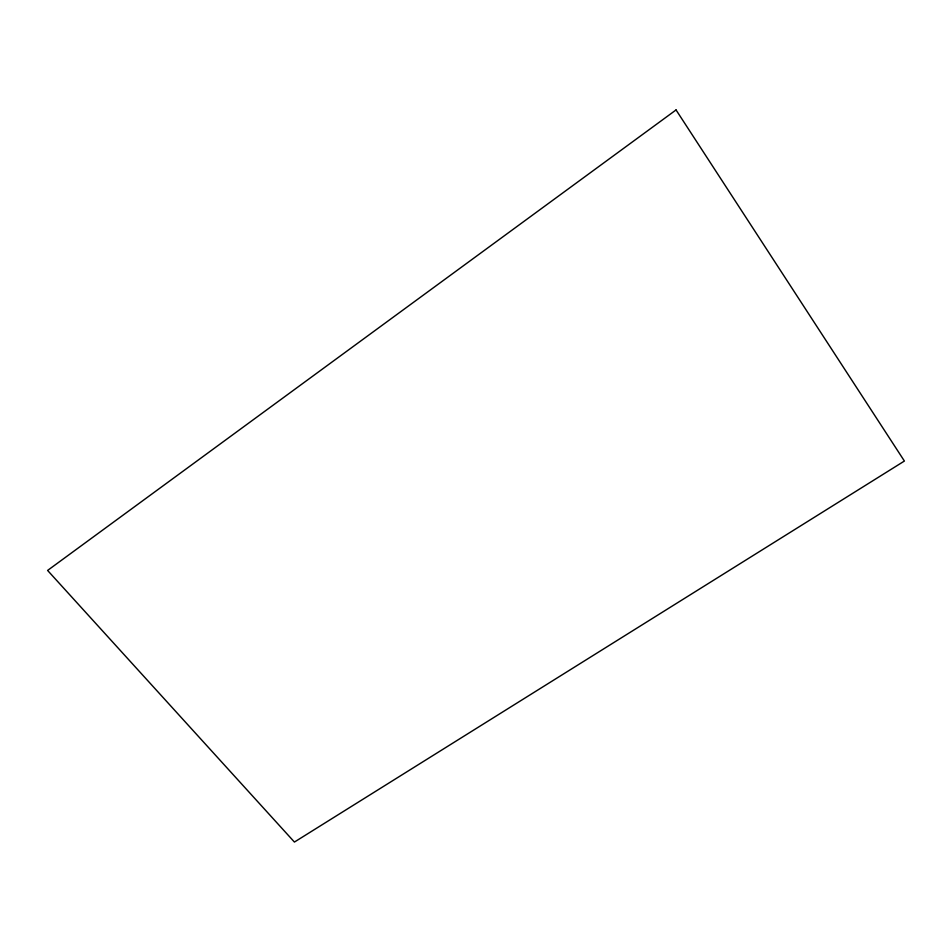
<?xml version="1.0" encoding="UTF-8"?>
<svg xmlns="http://www.w3.org/2000/svg" width="952" height="952" viewBox="0 0 952 952"><rect width="100%" height="100%" fill="white"/><g stroke="black" fill="none" stroke-linecap="round" stroke-linejoin="round"><path stroke-width="1.43" d="M676.051 109.944L47.6 570.438L294.418 842.056L904.4 461.042L676.051 109.944"/></g></svg>
